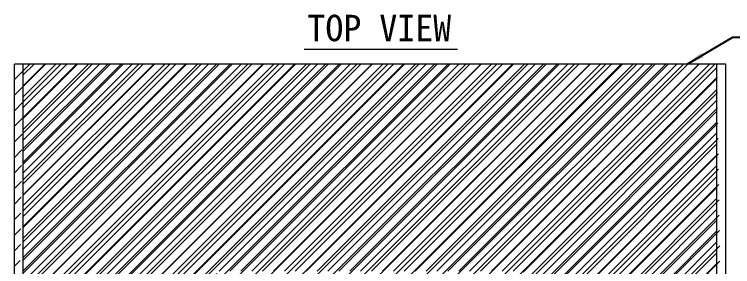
# Model space of a CAD drawing. Header units: millimetres. Extents: x 0 to 16408, y 0 to 11536.
# Drawn here: x 10019 to 14098, y 5412 to 6846 of the extents above; entities that cross this region are included whole.
import ezdxf

# ---------------------------------------------------------------- set-up
doc = ezdxf.new("R2010")
doc.units = ezdxf.units.MM
doc.header["$MEASUREMENT"] = 0
doc.linetypes.add('HIDDEN', pattern=[9.525, 6.35, -3.175])
for name, color, linetype, lineweight in [('D', 3, 'Continuous', 13), ('DIM', 3, 'Continuous', 9), ('H', 2, 'HIDDEN', 15), ('S', 4, 'Continuous', 15)]:
    doc.layers.add(name, color=color, linetype=linetype, lineweight=lineweight)
doc.styles.get("Standard").update_dxf_attribs({"font": 'KAIU.TTF'})
doc.styles.add('STU25', font='isocp2.shx')
doc.dimstyles.new('STU25$7', dxfattribs={"dimscale": 50, "dimtxt": 2.5, "dimasz": 2, "dimexe": 1.25, "dimexo": 0.625, "dimgap": 1, "dimtad": 0, "dimdec": 4, "dimdsep": 46, "dimtxsty": 'STU25', "dimcen": 2.5, "dimazin": 2, "dimtfac": 1, "dimtdec": 4, "dimtmove": 0, "dimatfit": 3, "dimfxl": 0, "dimtolj": 1, "dimtzin": 0, "dimarcsym": 0})

msp = doc.modelspace()

# ---------------------------------------------------------------- hatches: boundary and pattern name
at = {"layer": 'DIM'}
h = msp.add_hatch(dxfattribs=at)
h.set_pattern_fill('ANSI31', color=256, scale=350, style=0)
h.set_pattern_definition([(45, (-19163.366, -2190.005), (-30.93592, 30.93592), [])])
h.paths.add_polyline_path([(11169.331, 5386.066), (11169.331, 3313.066), (10738.546, 3313.066), (10738.546, 5100.001), (10069.331, 5100.001), (10069.331, 6563.066), (14009.331, 6563.066), (14009.331, 5100.001), (13340.115, 5100.001), (13340.115, 3313.066), (12909.331, 3313.066), (12909.331, 5386.066)])
edge = h.paths.add_edge_path(flags=16)
edge.add_line((12909.331, 3336.066), (12909.331, 3313.066))
edge.add_line((11169.331, 3336.066), (11169.331, 3313.066))
at = {"layer": 'H', "ltscale": 5}
h = msp.add_hatch(dxfattribs=at)
h.set_pattern_fill('ANSI31', color=256, scale=500, style=0)
h.set_pattern_definition([(45, (5319.3, 20778.49), (-44.19417, 44.19417), [])])
edge = h.paths.add_edge_path(flags=16)
edge.add_line((14059.331, 6563.066), (14009.331, 6563.066))
edge.add_line((14059.331, 6563.066), (14009.331, 6563.066))
edge = h.paths.add_edge_path()
edge.add_line((14059.331, 6563.066), (14009.331, 6563.066))
edge.add_line((14059.331, 6563.066), (14009.331, 6563.066))
edge.add_line((10069.331, 3313.066), (10069.331, 6563.066))
edge.add_line((10019.331, 3263.066), (10019.331, 6563.066))
edge.add_line((10069.331, 3313.066), (14009.331, 3313.066))
edge.add_line((10019.331, 3263.066), (14059.331, 3263.066))
edge.add_line((14059.331, 6563.066), (14009.331, 6563.066))
edge.add_line((14009.331, 5313.066), (14009.331, 5323.066))
edge.add_line((14009.331, 3313.066), (14009.331, 6563.066))
edge.add_line((14059.331, 3263.066), (14059.331, 6563.066))

# ---------------------------------------------------------------- linework, layer by layer
at = {"layer": 'D'}
msp.add_line((11664.799, 6647.365), (12535.471, 6647.365), dxfattribs=at)
at = {"layer": 'S', "linetype": 'Continuous'}
for p, q in [((10019.331, 3263.066), (10019.331, 6563.066)), ((14059.331, 6563.066), (10019.331, 6563.066)), ((10069.331, 3313.066), (10069.331, 6563.066)), ((14009.331, 3313.066), (14009.331, 6563.066)), ((14059.331, 6563.066), (14009.331, 6563.066)), ((14059.331, 3263.066), (14059.331, 6563.066))]:
    msp.add_line(p, q, dxfattribs=at)
at = {"layer": 'S'}
msp.add_line((14059.331, 6563.066), (14009.331, 6563.066), dxfattribs=at)
msp.add_line((14059.331, 6563.066), (14009.331, 6563.066), dxfattribs=at)

# ---------------------------------------------------------------- texts
at = {"layer": 'D', "color": 11, "insert": (11683.579, 6843.222), "char_height": 150, "attachment_point": 1}
msp.add_mtext('TOP VIEW', dxfattribs=at)

# ---------------------------------------------------------------- leaders
at = {"layer": 'D'}
msp.add_leader([(13839.536, 6563.066), (14099.213, 6716.048), (15068.8, 6716.048)], dimstyle='STU25$7', override={"dimgap": 1, "dimtad": 0}, dxfattribs=at)

doc.saveas('drawing.dxf')
